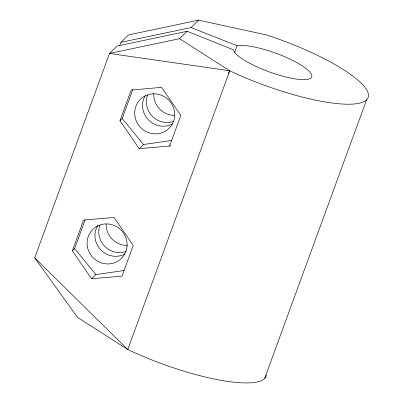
<?xml version="1.0" encoding="UTF-8"?>
<svg xmlns="http://www.w3.org/2000/svg" width="403" height="403" viewBox="0 0 403 403"><rect width="100%" height="100%" fill="white"/><g stroke="black" fill="none" stroke-linecap="round" stroke-linejoin="round"><path stroke-width="0.6" d="M266.433 374.986A101.828 24.115 20.1 0 1 127.746 349.497L77.542 317.408L34.698 257.849L109.495 53.453L117.122 46.038L187.163 31.273L233.221 49.71A41.751 9.889 20.1 0 0 288.221 77.537A41.751 9.889 20.1 0 0 301.021 65.079A41.751 9.889 20.1 0 0 237.266 45.776L190.977 27.565L120.935 42.33L119.636 45.871M72.374 250.747L83.592 220.088L114.024 217.439L133.232 245.447L122.013 276.105L91.582 278.755L72.374 250.747L74.6 248.586L85.169 219.695M119.973 120.678L131.192 90.02L161.623 87.37L180.831 115.379L169.613 146.037L139.181 148.687L119.973 120.678L122.195 118.517L132.768 89.627M234.697 52.355L237.075 45.861M264.575 378.583L366.574 99.863A101.828 24.115 20.1 0 1 229.74 70.777L109.495 53.453L179.542 38.693L229.74 70.777L127.746 349.497L34.698 257.849M228.088 73.457L229.74 70.777M120.935 42.33L128.557 34.915L198.598 20.15L266.559 34.955A101.828 24.115 20.1 0 1 366.574 99.863M179.542 38.693L187.163 31.273M190.977 27.565L198.598 20.15M139.181 148.687L143.473 144.516L171.678 140.471M169.613 146.037L170.459 145.216M91.582 278.755L95.874 274.584L124.079 270.539M122.195 118.517L143.473 144.516M74.6 248.586L95.874 274.584M172.59 123.872A20.367 19.661 45.8 0 1 148.435 119.887A20.367 19.661 45.8 0 1 145.206 95.627M124.995 253.94A20.367 19.661 45.8 0 1 100.634 249.744A20.367 19.661 45.8 0 1 97.909 225.201M127.363 245.402A20.367 19.661 45.8 0 1 106.155 224.133M126.199 251.412A20.367 19.661 45.8 0 1 104.861 246.465A20.367 19.661 45.8 0 1 99.954 225.101M173.799 121.343A20.367 19.661 45.8 0 1 152.46 116.396A20.367 19.661 45.8 0 1 147.548 95.032M174.962 115.334A20.367 19.661 45.8 0 1 153.78 93.486M135 116.679A20.367 19.661 45.8 0 0 167.588 129.61A20.367 19.661 45.8 0 0 161.492 95.274A20.367 19.661 45.8 0 0 135 116.679M87.401 246.747A20.367 19.661 45.8 0 0 119.988 259.683A20.367 19.661 45.8 0 0 113.893 225.342A20.367 19.661 45.8 0 0 87.401 246.747"/></g></svg>
